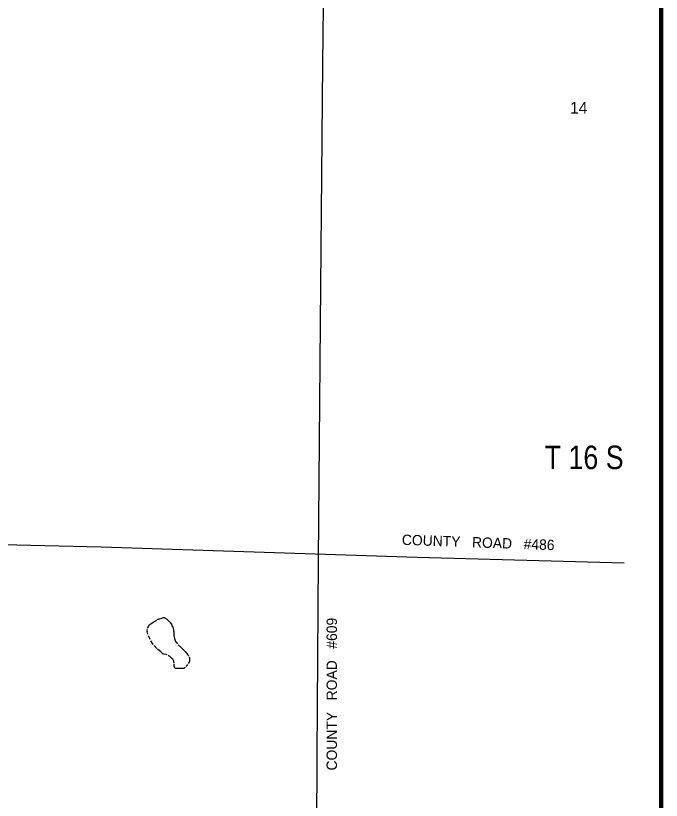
# Model space of a CAD drawing. Extents: x 291.5 to 296, y 2656.25 to 2660.19.
# Drawn here: x 294.555 to 295.38, y 2658.23 to 2659.233 of the extents above; entities that cross this region are included whole.
import ezdxf
from ezdxf.enums import TextEntityAlignment as Align

# ---------------------------------------------------------------- set-up
doc = ezdxf.new("R2010")
doc.units = 0
doc.header["$LTSCALE"] = 0.0061
for name, color, linetype, lineweight in [('14', 7, 'Continuous', 25), ('25', 7, 'Continuous', 35), ('48', 7, 'Continuous', 106), ('49', 7, 'Continuous', 13)]:
    doc.layers.add(name, color=color, linetype=linetype, lineweight=lineweight)
doc.layers.add('45', color=7, linetype='Continuous')
doc.layers.add('46', color=7, linetype='Continuous')

msp = doc.modelspace()

# ---------------------------------------------------------------- linework, layer by layer
at = {"layer": '14'}
for points in [[(294.959091, 2660.007386), (294.95625, 2659.842614), (294.950758, 2659.537121), (294.94678, 2659.171212), (294.94375, 2658.839394), (294.941288, 2658.537311), (294.939583, 2658.286932), (294.938068, 2658.002083), (294.933144, 2657.674432), (294.928977, 2657.479356), (294.928788, 2657.352273), (294.926515, 2657.187689), (294.923485, 2657.047727), (294.921402, 2656.905682), (294.921591, 2656.735417), (294.91875, 2656.592803), (294.916667, 2656.461364), (294.916667, 2656.356061)], [(293.274053, 2658.577652), (293.286742, 2658.577462), (293.606629, 2658.575), (293.966667, 2658.57178), (294.286742, 2658.562689), (294.664015, 2658.553788), (295.067424, 2658.54072), (295.332197, 2658.533523)]]:
    msp.add_lwpolyline(points, dxfattribs=at)
at = {"layer": '25', "lineweight": 25}
for p, q in [((294.7375, 2658.461553), (294.741667, 2658.462879)), ((294.724432, 2658.452841), (294.725758, 2658.454167)), ((294.727462, 2658.455492), (294.730303, 2658.457576)), ((294.749053, 2658.460417), (294.750758, 2658.458712)), ((294.752083, 2658.457197), (294.754167, 2658.454167)), ((294.723485, 2658.442235), (294.722538, 2658.445833)), ((294.755492, 2658.451705), (294.756061, 2658.449811)), ((294.756818, 2658.445833), (294.756818, 2658.441477)), ((294.726326, 2658.435417), (294.724242, 2658.440341)), ((294.730492, 2658.429167), (294.727273, 2658.433712)), ((294.757008, 2658.439205), (294.757576, 2658.436742)), ((294.759848, 2658.432008), (294.761553, 2658.429924)), ((294.734848, 2658.424242), (294.731439, 2658.42803)), ((294.74053, 2658.419318), (294.735985, 2658.423106)), ((294.754167, 2658.411364), (294.752273, 2658.413258)), ((294.757008, 2658.405114), (294.757008, 2658.406439)), ((294.757008, 2658.401705), (294.757008, 2658.403977)), ((294.767803, 2658.398674), (294.759848, 2658.398674))]:
    msp.add_line(p, q, dxfattribs=at)
for points in [[(294.730303, 2658.457576), (294.73125, 2658.458144), (294.735038, 2658.460417)], [(294.7625, 2658.428598), (294.766477, 2658.425), (294.771023, 2658.420265), (294.774621, 2658.416098)]]:
    msp.add_lwpolyline(points, dxfattribs=at)
for centre, radius, start, end in [((294.743363, 2658.457499), 0.005682, 66.10833, 107.9292), ((294.741062, 2658.452304), 0.011364, 44.99783, 66.10833), ((294.728424, 2658.448737), 0.005682, 135.00216, 169.21648), ((294.733884, 2658.446162), 0.011364, 124.28891, 135.00217), ((294.741023, 2658.45077), 0.011364, 107.92921, 121.33063), ((294.742732, 2658.450634), 0.011364, 34.82242, 44.99781), ((294.744774, 2658.447698), 0.011364, 20.5546, 34.82246), ((294.728132, 2658.447204), 0.005682, 169.21644, 194.53343), ((294.745482, 2658.445811), 0.011364, 0, 20.55457), ((294.768209, 2658.441526), 0.011364, 180, 191.68853), ((294.768721, 2658.43905), 0.011364, 191.68852, 218.0449), ((294.747901, 2658.427924), 0.011364, 229.68374, 254.74376), ((294.743118, 2658.405671), 0.011364, 63.4332, 74.74379), ((294.744444, 2658.405008), 0.011364, 46.33003, 63.43314), ((294.766003, 2658.408631), 0.011364, 30.0667, 41.00692), ((294.771718, 2658.410098), 0.005682, 347.92669, 30.06668), ((294.746337, 2658.4032), 0.011364, 30.02617, 46.33), ((294.751256, 2658.406044), 0.005682, 4.08534, 30.02618), ((294.759794, 2658.401589), 0.002841, 177.87907, 270), ((294.765103, 2658.409662), 0.011364, 311.63577, 326.89066), ((294.766162, 2658.411286), 0.011364, 326.89071, 347.92669), ((294.767769, 2658.40443), 0.005682, 270, 311.63575)]:
    msp.add_arc(centre, radius, start, end, dxfattribs=at)
at = {"layer": '48'}
msp.add_lwpolyline([(291.49697, 2656.308712), (291.49697, 2660.191288), (295.379545, 2660.191288), (295.379545, 2656.308712)], close=True, dxfattribs=at)

# ---------------------------------------------------------------- texts
at = {"layer": '45'}
msp.add_text('14', height=0.01496, dxfattribs=at).set_placement((295.274053, 2659.107386), align=Align.CENTER)
at = {"layer": '46', "width": 0.85}
msp.add_text('T 16 S', height=0.03011, dxfattribs=at).set_placement((295.280966, 2658.65322), align=Align.CENTER)
at = {"layer": '49'}
for s, rotation, p in [('COUNTY   ROAD   #486', 357.978, (295.14541, 2658.55307)), ('COUNTY   ROAD   #609', 90, (294.965152, 2658.36572))]:
    msp.add_text(s, height=0.01326, rotation=rotation, dxfattribs=at).set_placement(p, align=Align.CENTER)

doc.saveas('drawing.dxf')
